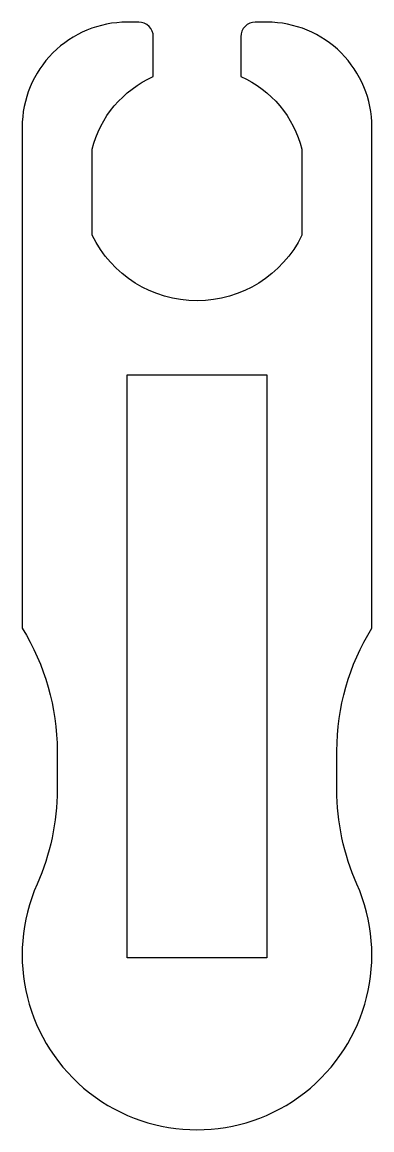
# Model space of a CAD drawing. Extents: x 150.3 to 156.3, y 206.6 to 225.6.
import ezdxf

# ---------------------------------------------------------------- set-up
doc = ezdxf.new("R2010")
doc.units = 0
doc.header["$LTSCALE"] = 15
doc.layers.get('0').update_dxf_attribs({"linetype": 'CONTINUOUS'})

msp = doc.modelspace()

# ---------------------------------------------------------------- linework, layer by layer
at = {"color": 0, "linetype": 'BYBLOCK'}
msp.add_lwpolyline([(152.502, 225.348, 0.414214), (152.252, 225.598), (152.052, 225.598, 0.414214), (150.252, 223.798), (150.252, 215.206, -0.139599), (150.852, 213.098), (150.852, 212.434, -0.104643), (150.509, 210.814, 1.536795), (155.994, 210.814, -0.104643), (155.652, 212.434), (155.652, 213.098, -0.139599), (156.252, 215.206), (156.252, 223.798, 0.414214), (154.452, 225.598), (154.252, 225.598, 0.414214), (154.002, 225.348), (154.002, 224.664, -0.231242), (155.052, 223.418), (155.052, 221.947, -0.626789), (151.452, 221.947), (151.452, 223.418, -0.231242), (152.502, 224.664)], format="xyb", close=True, dxfattribs=at)
msp.add_lwpolyline([(152.052, 219.548), (154.452, 219.548), (154.452, 209.548), (152.052, 209.548)], close=True, dxfattribs=at)

doc.saveas('drawing.dxf')
